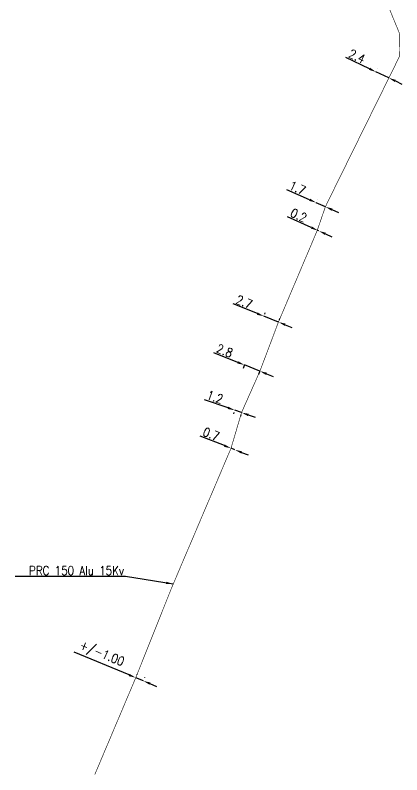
# Model space of a CAD drawing. Header units: millimetres. Extents: x 113190 to 114000, y 149000 to 149995.
# Drawn here: x 113666 to 113731.1, y 149000 to 149127.8 of the extents above; entities that cross this region are included whole.
import ezdxf

# ---------------------------------------------------------------- set-up
doc = ezdxf.new("R2010")
doc.units = ezdxf.units.MM
doc.header["$PDMODE"] = 34
doc.layers.get('DEFPOINTS').update_dxf_attribs({"linetype": 'CONTINUOUS'})
doc.layers.add('M_130', color=3, linetype='M_ST_15')
doc.styles.get("Standard").update_dxf_attribs({"font": 'romans.shx', "width": 0.85})
doc.linetypes.add('M_ST_15', pattern='A,5,-0.3,["XX",Standard,S=1,R=0,X=0,Y=-0.5],-2.5', length=7.8)
doc.dimstyles.get("Standard").update_dxf_attribs({"dimtxt": 1.5, "dimasz": 1.2, "dimexe": 0.625, "dimexo": 0.625, "dimgap": 0.25, "dimtad": 1, "dimdec": 1, "dimzin": 0, "dimdsep": 46, "dimtxsty": 'Standard', "dimcen": -0.5, "dimadec": 0, "dimazin": 0, "dimtfac": 1, "dimtdec": 1, "dimtmove": 0, "dimatfit": 3, "dimfxl": 0, "dimtolj": 1, "dimtzin": 0, "dimarcsym": 0})

# ---------------------------------------------------------------- blocks, each defined once
blk = doc.blocks.new('*D52')
at = {"layer": 'DEFPOINTS', "color": 0, "linetype": 'Continuous', "transparency": 16777216}
for p in [(113686.31, 149016.26), (113686.33, 149016.3), (113687.6, 149015.72)]:
    blk.add_point(p, dxfattribs=at)
at = {"layer": 'M_130', "color": 0, "linetype": 'Continuous', "lineweight": -2, "transparency": 16777216}
for p, q in [((113685.22, 149016.76), (113675.96, 149020.6)), ((113687.61, 149015.76), (113686.33, 149016.3)), ((113686.55, 149016.84), (113686.57, 149016.87)), ((113687.84, 149016.3), (113687.85, 149016.34)), ((113688.72, 149015.3), (113689.83, 149014.84))]:
    blk.add_line(p, q, dxfattribs=at)
at = {"layer": 'M_130', "color": 0, "linetype": 'Continuous', "transparency": 16777216}
for points in [[(113685.29, 149016.94), (113685.14, 149016.57), (113686.33, 149016.3)], [(113688.8, 149015.49), (113688.65, 149015.12), (113687.61, 149015.76)]]:
    blk.add_solid(points, dxfattribs=at)
at = {"layer": 'M_130', "color": 0, "linetype": 'Continuous', "transparency": 16777216, "insert": (113680.57, 149020.19), "char_height": 1.5, "attachment_point": 5, "rotation": 337.4636}
blk.add_mtext('\\A1;+/-1.00', dxfattribs=at)
blk = doc.blocks.new('*D54')
at = {"layer": 'DEFPOINTS', "color": 0, "linetype": 'Continuous', "transparency": 16777216}
for p in [(113726.75, 149118.3), (113726.75, 149118.3), (113728.92, 149117.27)]:
    blk.add_point(p, dxfattribs=at)
at = {"layer": 'M_130', "color": 0, "linetype": 'Continuous', "lineweight": -2, "transparency": 16777216}
for p, q in [((113725.67, 149118.82), (113721.66, 149120.7)), ((113727.02, 149118.86), (113727.02, 149118.87)), ((113728.92, 149117.28), (113726.75, 149118.3)), ((113729.19, 149117.84), (113729.19, 149117.85)), ((113730.01, 149116.77), (113731.1, 149116.26))]:
    blk.add_line(p, q, dxfattribs=at)
at = {"layer": 'M_130', "color": 0, "linetype": 'Continuous', "transparency": 16777216}
for points in [[(113725.75, 149119), (113725.58, 149118.63), (113726.75, 149118.3)], [(113730.1, 149116.95), (113729.92, 149116.59), (113728.92, 149117.28)]]:
    blk.add_solid(points, dxfattribs=at)
at = {"layer": 'M_130', "color": 0, "linetype": 'Continuous', "transparency": 16777216, "insert": (113723.55, 149120.92), "char_height": 1.5, "attachment_point": 5, "rotation": 334.7877}
blk.add_mtext('\\A1;2.4', dxfattribs=at)
blk = doc.blocks.new('*D55')
at = {"layer": 'DEFPOINTS', "color": 0, "linetype": 'Continuous', "transparency": 16777216}
for p in [(113716.69, 149096.28), (113716.69, 149096.28), (113718.24, 149095.59)]:
    blk.add_point(p, dxfattribs=at)
at = {"layer": 'M_130', "color": 0, "linetype": 'Continuous', "lineweight": -2, "transparency": 16777216}
for p, q in [((113715.59, 149096.76), (113711.75, 149098.45)), ((113716.94, 149096.85), (113716.94, 149096.85)), ((113718.24, 149095.59), (113716.69, 149096.28)), ((113718.49, 149096.16), (113718.49, 149096.16)), ((113719.34, 149095.11), (113720.44, 149094.62))]:
    blk.add_line(p, q, dxfattribs=at)
at = {"layer": 'M_130', "color": 0, "linetype": 'Continuous', "transparency": 16777216}
for points in [[(113715.67, 149096.95), (113715.51, 149096.58), (113716.69, 149096.28)], [(113719.42, 149095.29), (113719.26, 149094.92), (113718.24, 149095.59)]]:
    blk.add_solid(points, dxfattribs=at)
at = {"layer": 'M_130', "color": 0, "linetype": 'Continuous', "transparency": 16777216, "insert": (113713.53, 149098.76), "char_height": 1.5, "attachment_point": 5, "rotation": 336.2031}
blk.add_mtext('\\A1;1.7', dxfattribs=at)
blk = doc.blocks.new('*D56')
at = {"layer": 'DEFPOINTS', "color": 0, "linetype": 'Continuous', "transparency": 16777216}
for p in [(113716.97, 149091.6), (113717.15, 149091.52), (113717.15, 149091.52)]:
    blk.add_point(p, dxfattribs=at)
at = {"layer": 'M_130', "color": 0, "linetype": 'Continuous', "lineweight": -2, "transparency": 16777216}
for p, q in [((113715.87, 149092.1), (113711.89, 149093.9)), ((113717.15, 149091.52), (113716.97, 149091.6)), ((113718.24, 149091.03), (113719.34, 149090.53))]:
    blk.add_line(p, q, dxfattribs=at)
at = {"layer": 'M_130', "color": 0, "linetype": 'Continuous', "transparency": 16777216}
for points in [[(113715.95, 149092.28), (113715.79, 149091.91), (113716.97, 149091.6)], [(113718.32, 149091.21), (113718.16, 149090.84), (113717.15, 149091.52)]]:
    blk.add_solid(points, dxfattribs=at)
at = {"layer": 'M_130', "color": 0, "linetype": 'Continuous', "transparency": 16777216, "insert": (113713.74, 149094.15), "char_height": 1.5, "attachment_point": 5, "rotation": 335.6943}
blk.add_mtext('\\A1;0.2', dxfattribs=at)
blk = doc.blocks.new('*D57')
at = {"layer": 'DEFPOINTS', "color": 0, "linetype": 'Continuous', "transparency": 16777216}
for p in [(113707.82, 149076.94), (113707.9, 149077.15), (113710.28, 149075.95)]:
    blk.add_point(p, dxfattribs=at)
at = {"layer": 'M_130', "color": 0, "linetype": 'Continuous', "lineweight": -2, "transparency": 16777216}
for p, q in [((113706.79, 149077.6), (113702.73, 149079.22)), ((113708.05, 149077.52), (113708.13, 149077.73)), ((113710.36, 149076.17), (113707.9, 149077.15)), ((113710.51, 149076.53), (113710.6, 149076.75)), ((113711.48, 149075.72), (113712.59, 149075.27))]:
    blk.add_line(p, q, dxfattribs=at)
at = {"layer": 'M_130', "color": 0, "linetype": 'Continuous', "transparency": 16777216}
for points in [[(113706.86, 149077.78), (113706.71, 149077.41), (113707.9, 149077.15)], [(113711.55, 149075.91), (113711.4, 149075.54), (113710.36, 149076.17)]]:
    blk.add_solid(points, dxfattribs=at)
at = {"layer": 'M_130', "color": 0, "linetype": 'Continuous', "transparency": 16777216, "insert": (113704.57, 149079.56), "char_height": 1.5, "attachment_point": 5, "rotation": 338.1915}
blk.add_mtext('\\A1;2.7', dxfattribs=at)
blk = doc.blocks.new('*D58')
at = {"layer": 'DEFPOINTS', "color": 0, "linetype": 'Continuous', "transparency": 16777216}
for p in [(113704.62, 149068.95), (113704.82, 149069.44), (113707.42, 149068.4)]:
    blk.add_point(p, dxfattribs=at)
at = {"layer": 'M_130', "color": 0, "linetype": 'Continuous', "lineweight": -2, "transparency": 16777216}
for p, q in [((113703.51, 149069.39), (113699.45, 149071.02)), ((113704.58, 149068.86), (113704.39, 149068.37)), ((113707.22, 149067.91), (113704.62, 149068.95)), ((113707.18, 149067.82), (113706.99, 149067.33)), ((113708.33, 149067.46), (113709.45, 149067.01))]:
    blk.add_line(p, q, dxfattribs=at)
at = {"layer": 'M_130', "color": 0, "linetype": 'Continuous', "transparency": 16777216}
for points in [[(113703.58, 149069.58), (113703.43, 149069.21), (113704.62, 149068.95)], [(113708.41, 149067.65), (113708.26, 149067.27), (113707.22, 149067.91)]]:
    blk.add_solid(points, dxfattribs=at)
at = {"layer": 'M_130', "color": 0, "linetype": 'Continuous', "transparency": 16777216, "insert": (113701.29, 149071.35), "char_height": 1.5, "attachment_point": 5, "rotation": 338.1915}
blk.add_mtext('\\A1;2.8', dxfattribs=at)
blk = doc.blocks.new('*D59')
at = {"layer": 'DEFPOINTS', "color": 0, "linetype": 'Continuous', "transparency": 16777216}
for p in [(113703, 149061.33), (113703.07, 149061.53), (113704.2, 149061.14)]:
    blk.add_point(p, dxfattribs=at)
at = {"layer": 'M_130', "color": 0, "linetype": 'Continuous', "lineweight": -2, "transparency": 16777216}
for p, q in [((113701.87, 149061.73), (113697.91, 149063.11)), ((113702.86, 149060.94), (113702.79, 149060.74)), ((113704.13, 149060.94), (113703, 149061.33)), ((113704, 149060.55), (113703.93, 149060.35)), ((113705.26, 149060.54), (113706.4, 149060.14))]:
    blk.add_line(p, q, dxfattribs=at)
at = {"layer": 'M_130', "color": 0, "linetype": 'Continuous', "transparency": 16777216}
for points in [[(113701.93, 149061.92), (113701.8, 149061.54), (113703, 149061.33)], [(113705.33, 149060.73), (113705.2, 149060.35), (113704.13, 149060.94)]]:
    blk.add_solid(points, dxfattribs=at)
at = {"layer": 'M_130', "color": 0, "linetype": 'Continuous', "transparency": 16777216, "insert": (113699.65, 149063.56), "char_height": 1.5, "attachment_point": 5, "rotation": 340.715}
blk.add_mtext('\\A1;1.2', dxfattribs=at)
blk = doc.blocks.new('*D60')
at = {"layer": 'DEFPOINTS', "color": 0, "linetype": 'Continuous', "transparency": 16777216}
for p in [(113702.36, 149054.93), (113703.02, 149054.67), (113703.02, 149054.67)]:
    blk.add_point(p, dxfattribs=at)
at = {"layer": 'M_130', "color": 0, "linetype": 'Continuous', "lineweight": -2, "transparency": 16777216}
for p, q in [((113701.25, 149055.37), (113697.17, 149056.96)), ((113703.02, 149054.67), (113702.36, 149054.93)), ((113704.13, 149054.24), (113705.25, 149053.8))]:
    blk.add_line(p, q, dxfattribs=at)
at = {"layer": 'M_130', "color": 0, "linetype": 'Continuous', "transparency": 16777216}
for points in [[(113701.32, 149055.55), (113701.17, 149055.18), (113702.36, 149054.93)], [(113704.21, 149054.42), (113704.06, 149054.05), (113703.02, 149054.67)]]:
    blk.add_solid(points, dxfattribs=at)
at = {"layer": 'M_130', "color": 0, "linetype": 'Continuous', "transparency": 16777216, "insert": (113699.02, 149057.31), "char_height": 1.5, "attachment_point": 5, "rotation": 338.6697}
blk.add_mtext('\\A1;0.7', dxfattribs=at)

msp = doc.modelspace()

# ---------------------------------------------------------------- linework, layer by layer
at = {"layer": 'M_130', "const_width": 0.1}
msp.add_lwpolyline([(113702.36, 149054.93), (113704.13, 149060.94), (113707.22, 149067.91), (113710.34, 149076.18), (113716.83, 149091.51), (113718.24, 149095.59), (113719.06, 149097.28), (113728.92, 149117.28), (113730.65, 149120.79, 0.111159), (113730.69, 149120.94), (113730.75, 149124.6, 0.101458), (113730.72, 149124.74), (113727.8, 149131.86)], format="xyb", dxfattribs=at)
at = {"layer": 'M_130', "const_width": 0.1, "flags": 128}
msp.add_lwpolyline([(113702.36, 149054.93), (113692.39, 149031.49), (113686.33, 149016.3)], dxfattribs=at)
at = {"layer": 'M_130', "const_width": 0.1}
msp.add_lwpolyline([(113679.44, 149000), (113686.33, 149016.3)], dxfattribs=at)

# ---------------------------------------------------------------- texts
at = {"layer": 'M_130', "insert": (113684.38, 149034.33), "char_height": 1.5, "attachment_point": 6}
msp.add_mtext('\\A1;PRC 150 Alu 15Kv', dxfattribs=at)

# ---------------------------------------------------------------- dimensions: what is measured, and where the dimension line sits
at = {"layer": 'M_130', "linetype": 'Continuous'}
for p1, p2, distance, picture, middle in [((113728.92, 149117.27), (113726.75, 149118.3), -0.01, '*D54', (113723.55, 149120.92)), ((113718.24, 149095.59), (113716.69, 149096.28), 0, '*D55', (113713.53, 149098.76)), ((113710.28, 149075.95), (113707.82, 149076.94), -0.23, '*D57', (113704.57, 149079.56)), ((113707.42, 149068.4), (113704.82, 149069.44), 0.53, '*D58', (113701.29, 149071.35)), ((113704.2, 149061.14), (113703.07, 149061.53), 0.21, '*D59', (113699.65, 149063.56))]:
    dim = msp.add_aligned_dim(p1=p1, p2=p2, distance=distance, dimstyle='Standard', dxfattribs=at)
    dim.commit()
    dim.dimension.update_dxf_attribs({"geometry": picture, "text_midpoint": middle})
for base, p1, p2, angle, picture, middle in [((113717.15, 149091.52), (113716.97, 149091.6), (113717.15, 149091.52), 335.6943, '*D56', (113713.33, 149093.24)), ((113703.02, 149054.67), (113702.36, 149054.93), (113703.02, 149054.67), 338.6697, '*D60', (113698.65, 149056.38))]:
    dim = msp.add_linear_dim(base=base, p1=p1, p2=p2, angle=angle, dimstyle='Standard', dxfattribs=at)
    dim.commit()
    dim.dimension.update_dxf_attribs({"geometry": picture, "text_midpoint": middle, "dimtype": 161})
dim = msp.add_aligned_dim(p1=(113687.6, 149015.72), p2=(113686.31, 149016.26), distance=-0.04, text='+/-1.00', dimstyle='Standard', dxfattribs=at)
dim.commit()
dim.dimension.update_dxf_attribs({"geometry": '*D52', "text_midpoint": (113680.57, 149020.19)})

# ---------------------------------------------------------------- leaders
at = {"layer": 'M_130', "linetype": 'Continuous', "annotation_type": 0, "has_hookline": 1, "hookline_direction": 1, "text_width": 18.34}
msp.add_leader([(113692.64, 149032.07), (113684.63, 149033.33)], dimstyle='Standard', dxfattribs=at)

doc.saveas('drawing.dxf')
